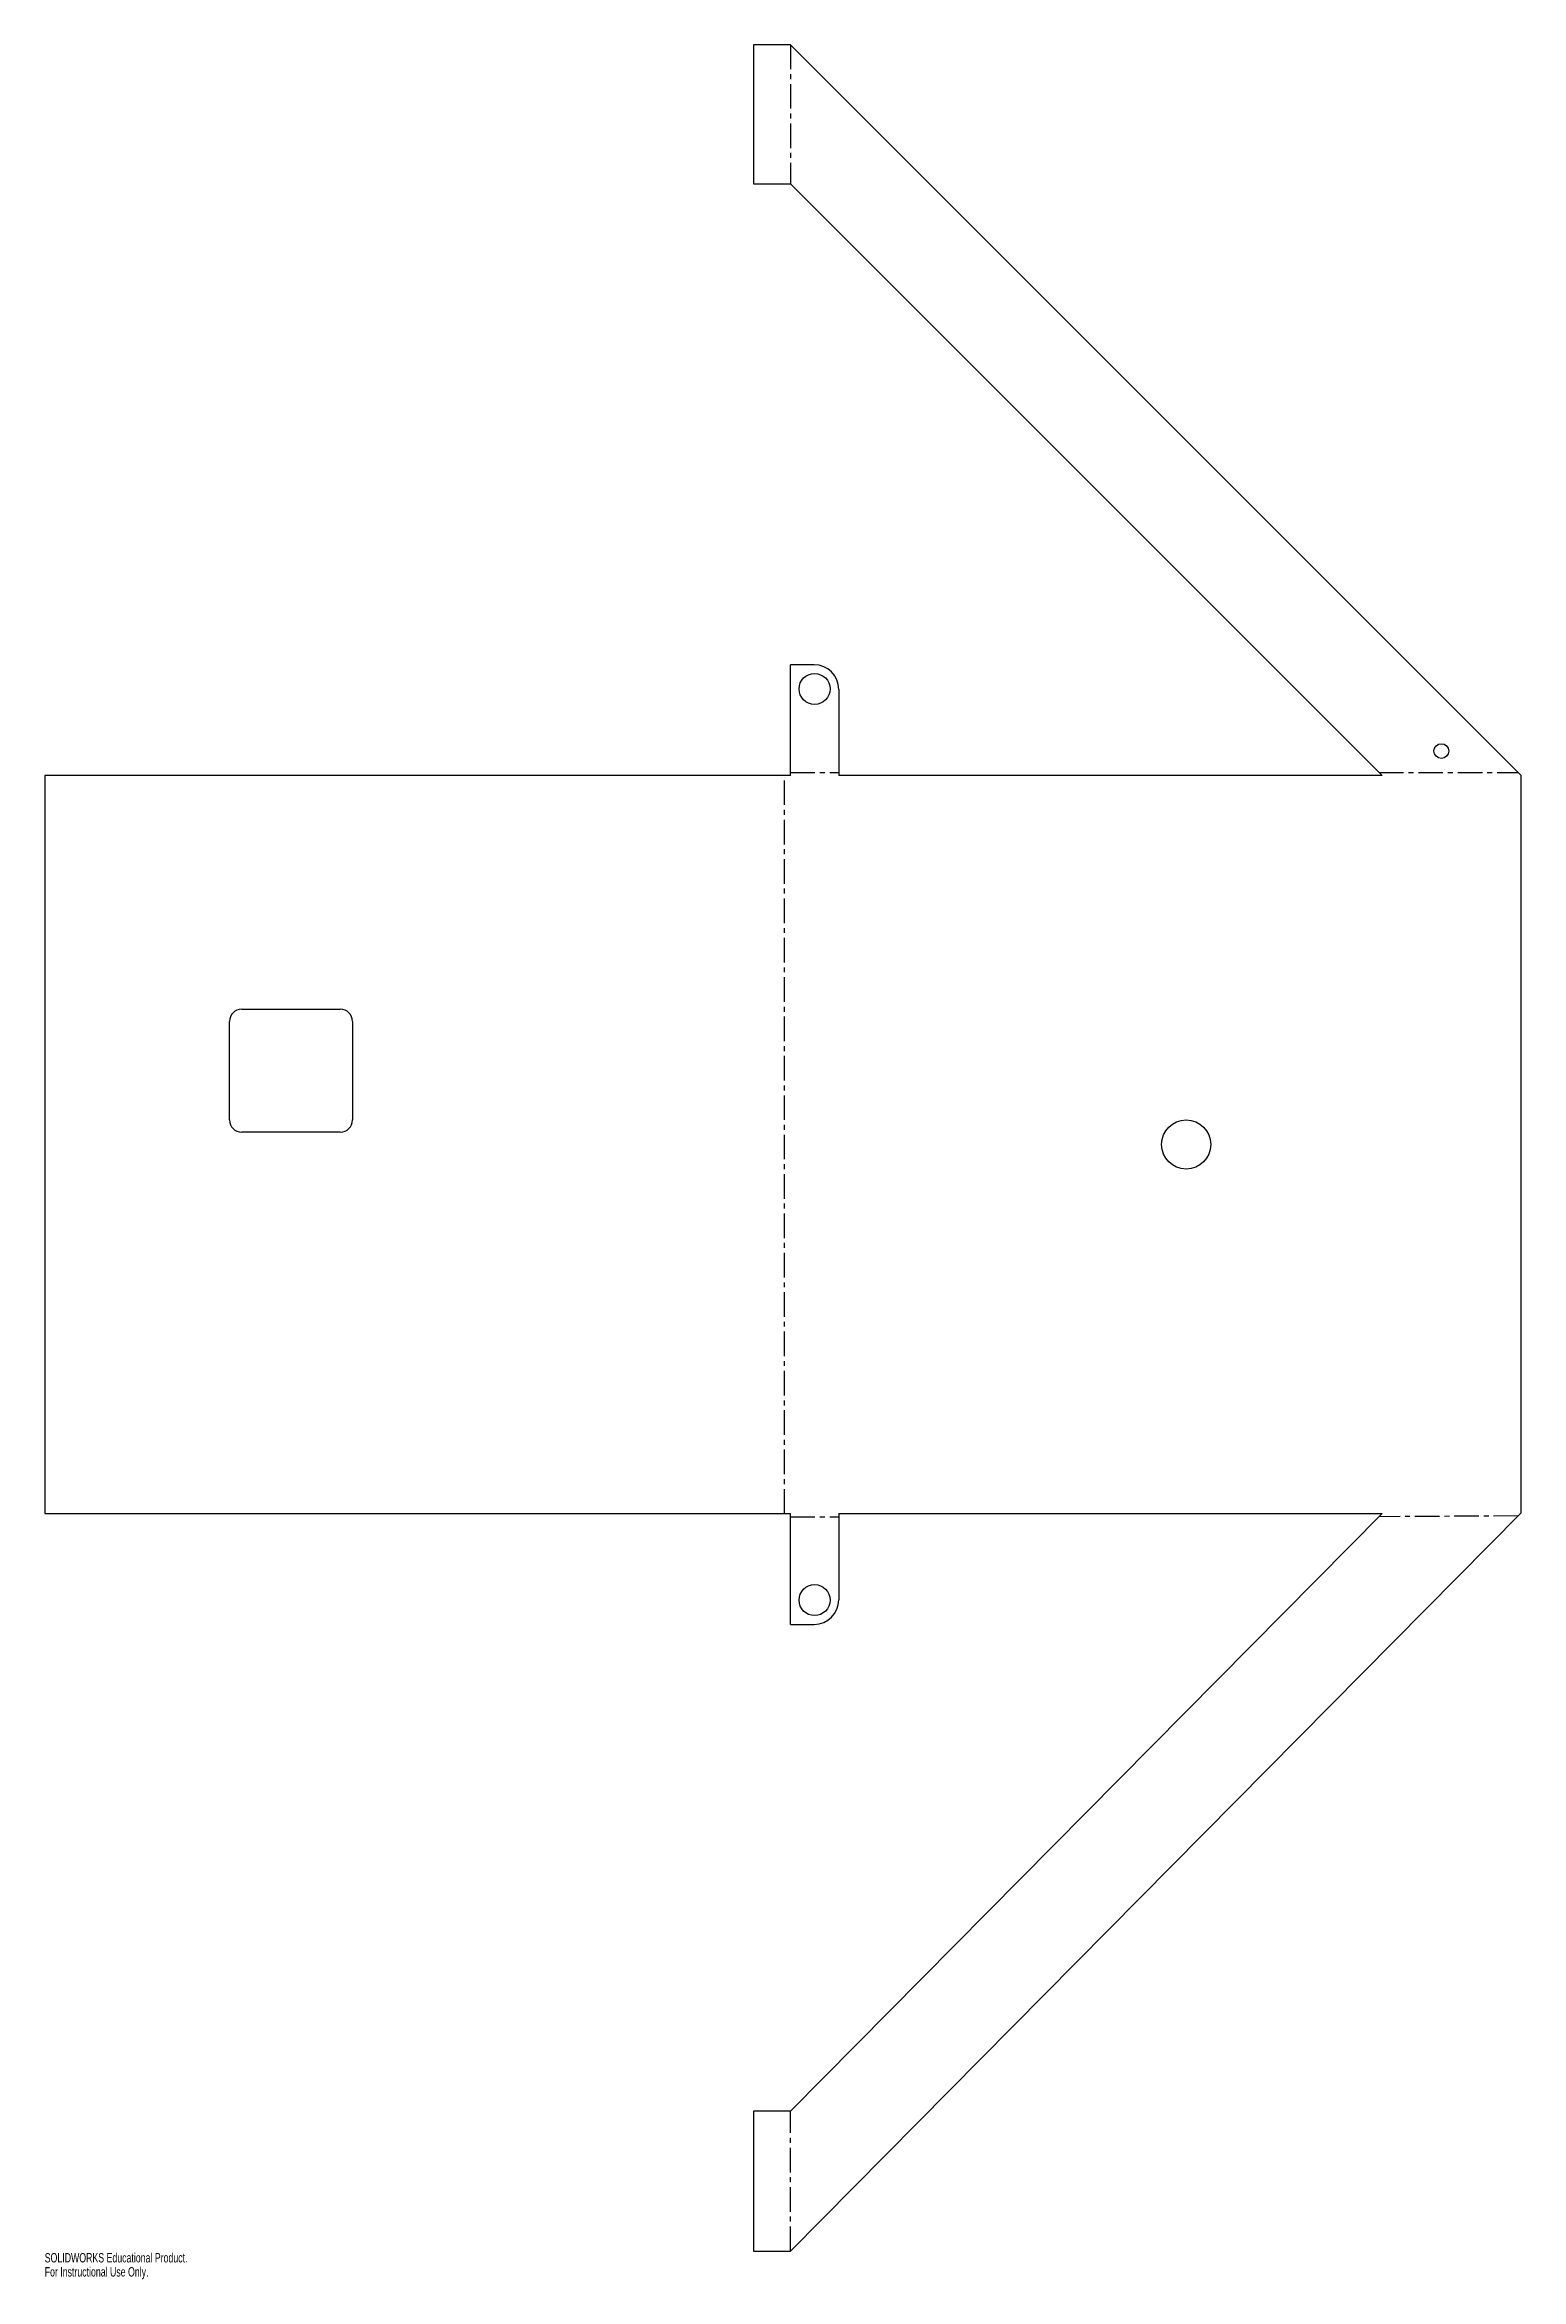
# Model space of a CAD drawing. Header units: inches. Extents: x -30.2 to -0.2, y -30.5 to 14.9.
import ezdxf

# ---------------------------------------------------------------- set-up
doc = ezdxf.new("R2010")
doc.units = ezdxf.units.IN
doc.header["$MEASUREMENT"] = 0
doc.linetypes.add('CENTERX2', pattern=[0.8, 0.5, -0.1, 0.1, -0.1])
doc.styles.add('SLDTEXTSTYLE0', font='TXT', dxfattribs={"width": 0.7})

msp = doc.modelspace()

# ---------------------------------------------------------------- linework, layer by layer
at = {"color": 7, "linetype": 'Continuous', "lineweight": 25}
for p, q in [((-15.812, 14.872), (-15.812, 12.043)), ((-15.062, 14.872), (-15.812, 14.872)), ((-15.062, 14.872), (-0.212, 0.022)), ((-15.812, 12.043), (-15.062, 12.043)), ((-3.04, 0.022), (-15.062, 12.043)), ((-15.062, 0.022), (-15.062, 2.272)), ((-14.578, 2.272), (-15.062, 2.272)), ((-14.078, 1.772), (-14.078, 0.022)), ((-30.212, 0.022), (-30.212, -14.978)), ((-15.062, 0.022), (-30.212, 0.022)), ((-3.04, 0.022), (-14.078, 0.022)), ((-0.212, -14.964), (-0.212, 0.022)), ((-26.458, -6.977), (-26.458, -4.977)), ((-26.208, -4.727), (-24.208, -4.727)), ((-23.958, -4.977), (-23.958, -6.977)), ((-24.208, -7.227), (-26.208, -7.227)), ((-30.212, -14.978), (-15.062, -14.978)), ((-0.212, -14.964), (-15.062, -29.964)), ((-15.062, -27.121), (-3.04, -14.978)), ((-15.062, -17.228), (-15.062, -14.978)), ((-14.078, -14.978), (-3.04, -14.978)), ((-14.078, -14.978), (-14.078, -16.728)), ((-15.062, -17.228), (-14.578, -17.228)), ((-15.812, -27.121), (-15.812, -29.964)), ((-15.062, -27.121), (-15.812, -27.121)), ((-15.812, -29.964), (-15.062, -29.964))]:
    msp.add_line(p, q, dxfattribs=at)
at = {"color": 7, "linetype": 'CENTERX2'}
for p, q in [((-15.062, 14.872), (-15.062, 12.043)), ((-15.179, -14.978), (-15.179, 0.022)), ((-15.062, 0.084), (-14.078, 0.084)), ((-3.103, 0.084), (-0.274, 0.084)), ((-15.062, -15.04), (-14.078, -15.04)), ((-0.274, -15.026), (-3.102, -15.04)), ((-15.062, -29.964), (-15.062, -27.121))]:
    msp.add_line(p, q, dxfattribs=at)
at = {"color": 7, "linetype": 'Continuous', "lineweight": 25}
for centre, radius in [((-14.57, 1.78), 0.315), ((-1.836, 0.517), 0.15), ((-7.022, -7.478), 0.5), ((-14.57, -16.736), 0.315)]:
    msp.add_circle(centre, radius, dxfattribs=at)
for centre, radius, start, end in [((-14.578, 1.772), 0.5, 0, 90), ((-26.208, -4.977), 0.25, 90, 180), ((-24.208, -4.977), 0.25, 0, 90), ((-26.208, -6.977), 0.25, 180, 270), ((-24.208, -6.977), 0.25, 270, 0), ((-14.578, -16.728), 0.5, 270, 0)]:
    msp.add_arc(centre, radius, start, end, dxfattribs=at)

# ---------------------------------------------------------------- texts
at = {"color": 7, "linetype": 'Continuous', "char_height": 0.1903, "attachment_point": 1, "style": 'SLDTEXTSTYLE0'}
for s, insert in [('SOLIDWORKS Educational Product.', (-30.212, -30.004)), ('For Instructional Use Only.', (-30.212, -30.29))]:
    msp.add_mtext(s, dxfattribs=dict(at, insert=insert))

doc.saveas('drawing.dxf')
